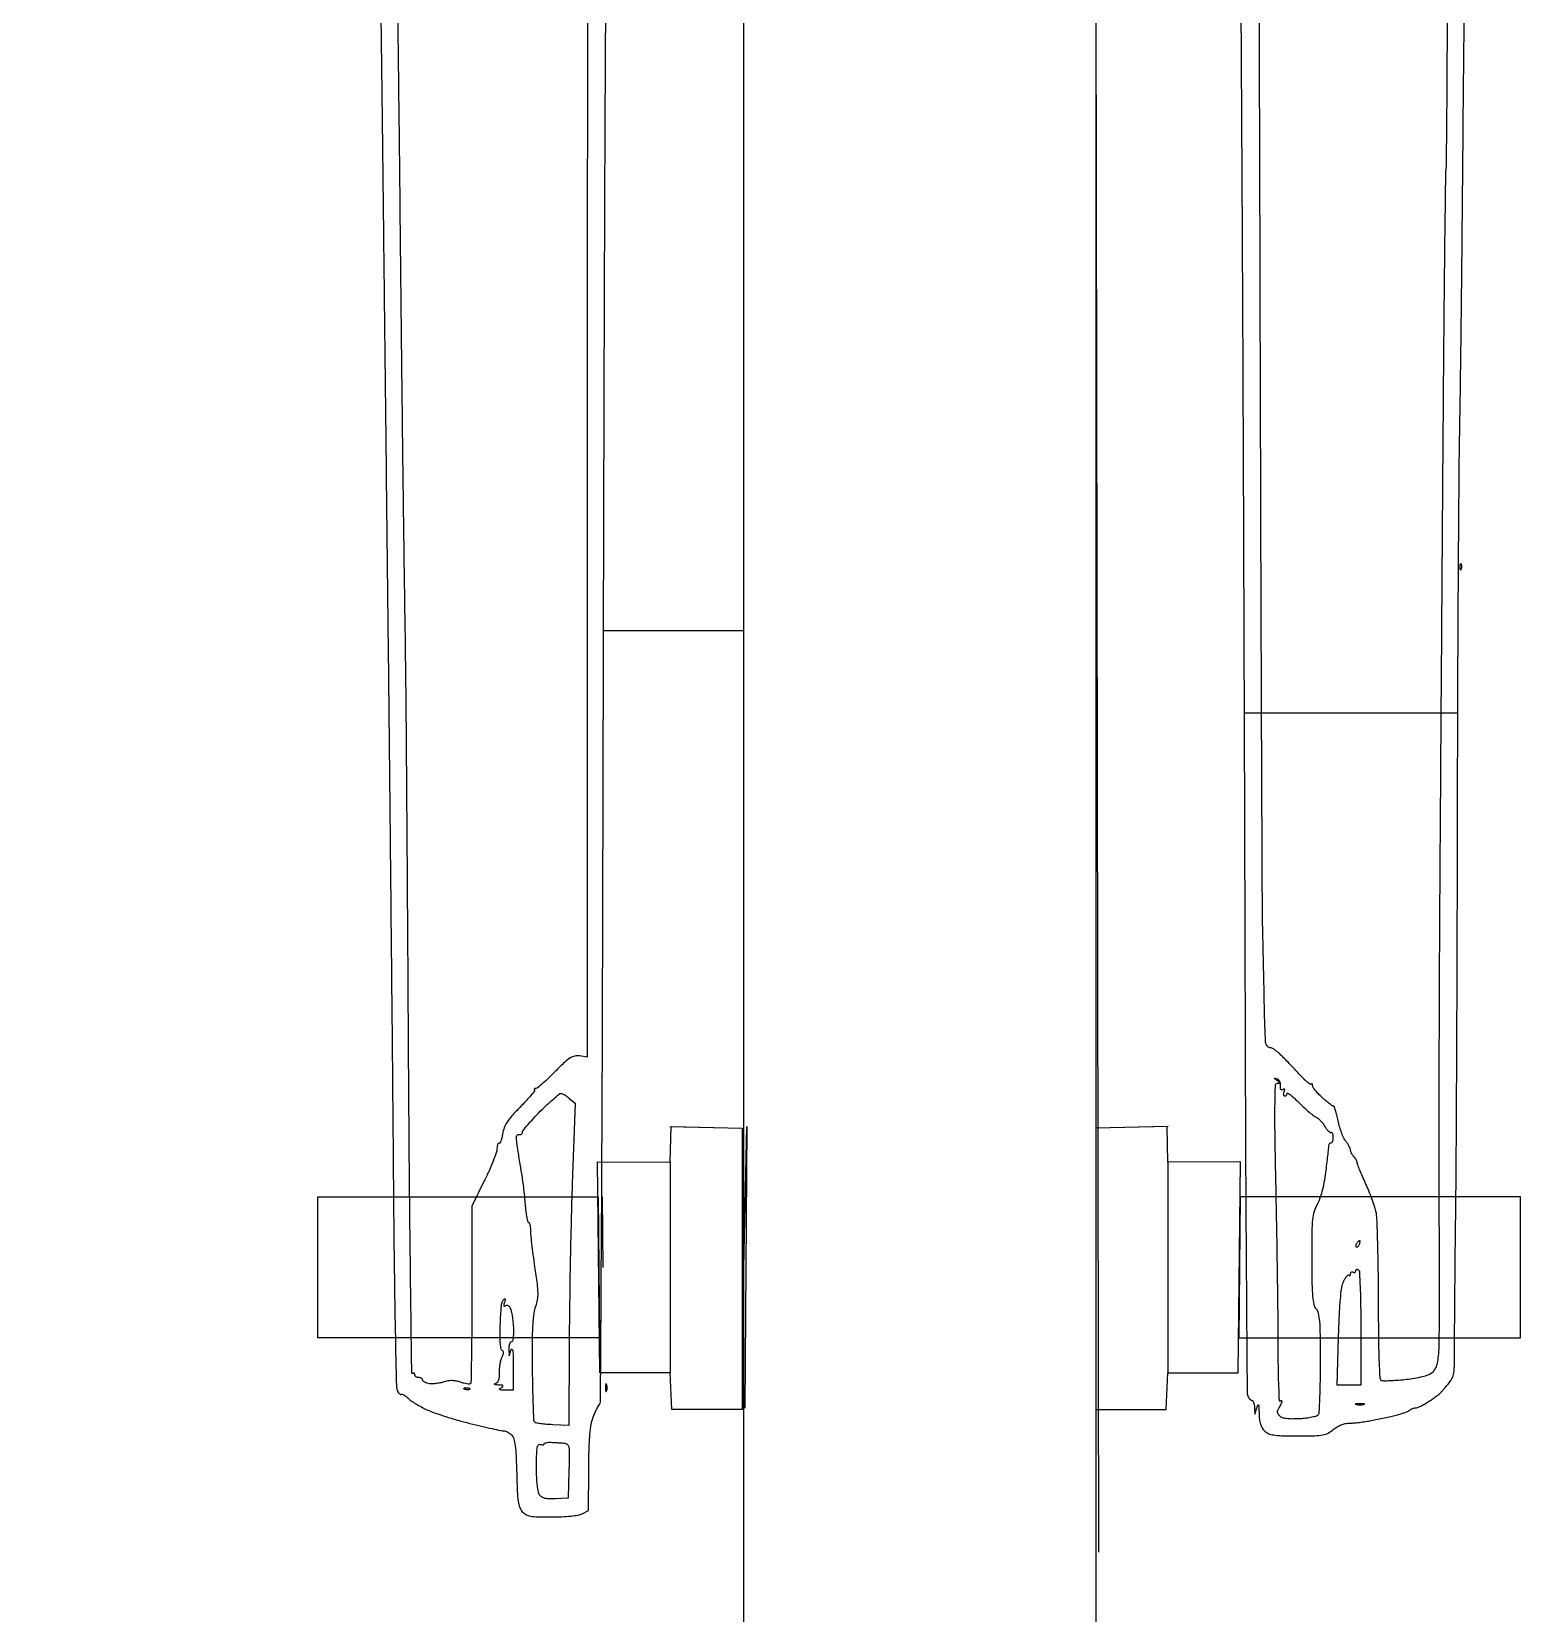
# Model space of a CAD drawing. Header units: metres. Extents: x 26.3 to 44.2, y 14.4 to 19.6.
# Drawn here: x 32.204 to 32.4155, y 18.7115 to 18.9361 of the extents above; entities that cross this region are included whole.
import ezdxf

# ---------------------------------------------------------------- set-up
doc = ezdxf.new("R2010")
doc.units = ezdxf.units.M
doc.header["$MEASUREMENT"] = 0
for name, color, linetype in [('Nuts and Bolts', 30, 'Continuous'), ('Spokes', 50, 'Continuous'), ('Suspensions', 6, 'Continuous'), ('Tyres', 190, 'Continuous')]:
    doc.layers.add(name, color=color, linetype=linetype)

msp = doc.modelspace()

# ---------------------------------------------------------------- linework, layer by layer
at = {"layer": 'Nuts and Bolts'}
for p, q in [((32.24465, 18.75061), (32.24465, 18.77061)), ((32.24465, 18.77061), (32.28447, 18.77061)), ((32.28447, 18.77061), (32.28465, 18.75061)), ((32.37566, 18.77061), (32.37547, 18.75061)), ((32.41547, 18.77061), (32.37566, 18.77061)), ((32.41547, 18.75061), (32.41547, 18.77061)), ((32.28465, 18.75061), (32.24465, 18.75061)), ((32.37547, 18.75061), (32.41547, 18.75061))]:
    msp.add_line(p, q, dxfattribs=at)
at = {"layer": 'Spokes'}
for p, q in [((32.29466, 18.78061), (32.30495, 18.7804)), ((32.29472, 18.77557), (32.29483, 18.78061)), ((32.29483, 18.78061), (32.30495, 18.7804)), ((32.30495, 18.7804), (32.30495, 18.7404)), ((32.36546, 18.78061), (32.35517, 18.7804)), ((32.3653, 18.78061), (32.35517, 18.7804)), ((32.35517, 18.7804), (32.35517, 18.7404)), ((32.3654, 18.77557), (32.3653, 18.78061)), ((32.28472, 18.74561), (32.28438, 18.77561)), ((32.28438, 18.77561), (32.29472, 18.77557)), ((32.29472, 18.77561), (32.29472, 18.74561)), ((32.3654, 18.77561), (32.3654, 18.74561)), ((32.37574, 18.77561), (32.3654, 18.77557)), ((32.3754, 18.74561), (32.37574, 18.77561)), ((32.29472, 18.74561), (32.28472, 18.74561)), ((32.29495, 18.7404), (32.29472, 18.74561)), ((32.36517, 18.7404), (32.3654, 18.74561)), ((32.3654, 18.74561), (32.3754, 18.74561)), ((32.30495, 18.7404), (32.29495, 18.7404)), ((32.35517, 18.7404), (32.36517, 18.7404))]:
    msp.add_line(p, q, dxfattribs=at)
at = {"layer": 'Suspensions'}
for p, q in [((32.28524, 18.85106), (32.30517, 18.85106)), ((32.37623, 18.83936), (32.40658, 18.83936)), ((32.30517, 18.76061), (32.30558, 18.78061)), ((32.30558, 18.78061), (32.30529, 18.74061)), ((32.28518, 18.76061), (32.28509, 18.77061))]:
    msp.add_line(p, q, dxfattribs=at)
for points in [[(32.25354, 18.9431, -0.000193), (32.25366, 18.93417, -0.000078), (32.25381, 18.922, -0.000077), (32.25396, 18.9089, -0.000098), (32.2541, 18.89681, -0.000048), (32.25425, 18.8837, -0.000025), (32.25443, 18.86733, -0.000025), (32.25462, 18.85052, -0.000038), (32.25478, 18.83593, -0.000189), (32.25493, 18.82122, -0.000119), (32.2551, 18.80404, -0.00012), (32.25526, 18.78716, -0.00022), (32.25538, 18.77343, 0.000913), (32.2555, 18.76115, 0.001921), (32.25565, 18.75162, 0.000378), (32.25581, 18.74366, 0.116945), (32.25597, 18.74304, 0.032724), (32.25612, 18.7428, 0.058617), (32.25628, 18.74263, 0.09056), (32.25641, 18.74255, 0.293825), (32.25651, 18.74257, -0.292029), (32.25663, 18.7426, -0.043075), (32.25687, 18.74249, -0.037348), (32.25717, 18.74229, -0.02355), (32.25747, 18.74202, 0.041617), (32.2579, 18.74167, 0.013378), (32.25858, 18.74123, 0.013241), (32.25937, 18.74078, 0.01445), (32.26016, 18.74038, 0.024662), (32.26118, 18.73997, 0.007579), (32.26275, 18.73944, 0.007564), (32.26452, 18.73891, 0.008223), (32.26627, 18.73844, 0.003099), (32.26791, 18.73804, 0.004268), (32.2694, 18.73771, 0.002747), (32.27065, 18.73744, 0.050953), (32.27105, 18.7374, -0.083194), (32.27132, 18.73736, -0.041115), (32.27164, 18.73722, -0.039312), (32.27195, 18.73701, -0.046124), (32.27221, 18.73677, -0.11959), (32.2725, 18.73623, -0.032414), (32.27269, 18.73528, -0.020416), (32.27281, 18.73381, -0.005112), (32.2729, 18.7314, 0.00445), (32.27299, 18.72877, 0.025663), (32.27312, 18.72738, 0.050769), (32.27334, 18.72652, 0.097285), (32.2737, 18.72591, 0.084811), (32.27422, 18.7255, 0.079293), (32.27486, 18.72528, 0.039176), (32.27586, 18.72518, 0.006109), (32.27785, 18.72516, 0.010623), (32.27931, 18.72519, 0.015342), (32.2806, 18.72529, 0.015913), (32.28163, 18.72543, 0.074966), (32.2822, 18.72562), (32.2831, 18.72607), (32.28313, 18.73183, -0.005485), (32.28318, 18.73446, -0.011426), (32.28328, 18.73651, -0.013738), (32.28343, 18.73806, -0.050828), (32.28366, 18.73902, -0.01281), (32.28388, 18.73961, -0.012441), (32.28413, 18.7402, -0.012439), (32.28438, 18.7407, -0.04428), (32.28457, 18.741, 0.164534), (32.28481, 18.74168, 0.000078), (32.28495, 18.76534, 0.000769), (32.2851, 18.79729, 0.000178), (32.28524, 18.85106, -0.000257), (32.28536, 18.89317, -0.000418), (32.2855, 18.92893, -0.000043), (32.28567, 18.96091, -0.040586)], [(32.40508, 18.94013, -0.000485), (32.40504, 18.93141, -0.000757), (32.40499, 18.92389, -0.000198), (32.40493, 18.91733, -0.027435), (32.40488, 18.91655, 0.026623), (32.40483, 18.91576, 0.000137), (32.40473, 18.9079, 0.000615), (32.40463, 18.89895, 0.00039), (32.40454, 18.88852, 0.000127), (32.40444, 18.87536, 0.000053), (32.40431, 18.85764, 0.000053), (32.40418, 18.83869, 0.000069), (32.40406, 18.82134, 0.000523), (32.40396, 18.80482, 0.000532), (32.4039, 18.78839, 0.000517), (32.40388, 18.77411, 0.002203), (32.40392, 18.76558, -0.00157), (32.40395, 18.75946, -0.002185), (32.40394, 18.75399, -0.001332), (32.40389, 18.74938, -0.028082), (32.4038, 18.74801, -0.018582), (32.40364, 18.747, -0.052549), (32.40342, 18.74633, -0.073097), (32.40312, 18.74585, -0.072694), (32.4027, 18.74547, -0.073071), (32.4022, 18.74524, -0.016046), (32.40127, 18.74499, -0.016372), (32.40017, 18.74478, -0.015083), (32.39903, 18.74463, -0.006454), (32.39793, 18.74454, -0.008731), (32.39692, 18.74448, -0.006263), (32.39608, 18.74446, -0.089943), (32.39579, 18.74451, -0.299834), (32.39556, 18.74482, -0.004693), (32.39545, 18.7471, -0.007638), (32.39536, 18.7504, -0.001851), (32.39533, 18.75585, 0.00281), (32.39529, 18.76025, 0.003857), (32.39521, 18.7642, 0.002502), (32.3951, 18.76752, 0.045342), (32.39496, 18.76857, 0.024587), (32.39475, 18.76932, 0.009066), (32.39438, 18.77036, 0.00896), (32.39394, 18.77149, 0.010651), (32.39349, 18.77254, -0.004822), (32.39305, 18.77351, -0.00628), (32.39267, 18.7744, -0.004778), (32.39237, 18.77516, -0.05612), (32.39229, 18.77546, 0.05753), (32.39223, 18.77568, 0.030862), (32.39211, 18.77594, 0.030285), (32.39196, 18.77618, 0.041346), (32.39179, 18.77638, -0.04302), (32.39162, 18.77658, -0.036412), (32.39148, 18.77681, -0.037964), (32.39139, 18.77704, -0.079179), (32.39136, 18.77723, 0.098026), (32.39131, 18.77745, 0.023856), (32.39116, 18.77778, 0.023546), (32.39094, 18.77815, 0.021527), (32.39068, 18.77851, -0.057326), (32.39039, 18.77898, -0.019129), (32.39008, 18.77973, -0.018753), (32.38979, 18.78059, -0.020319), (32.38957, 18.78144, 0.010536), (32.38939, 18.78224, 0.016724), (32.3892, 18.78291, 0.010842), (32.38901, 18.78344, 0.303744), (32.3889, 18.78352, -0.148719), (32.38875, 18.78357, -0.007562), (32.38833, 18.78388, -0.011537), (32.38784, 18.78428, -0.008061), (32.3873, 18.78475, -0.017225), (32.38679, 18.78525, -0.022308), (32.38635, 18.78574, -0.020815), (32.38603, 18.78617, -0.150139), (32.38595, 18.78642, 0.047984), (32.38594, 18.78658, 0.143109), (32.38589, 18.78668, 0.260518), (32.38582, 18.7867, 0.14511), (32.38573, 18.78665, -0.368443), (32.38558, 18.78664, -0.017901), (32.38514, 18.78698, -0.022), (32.38461, 18.78747, -0.013226), (32.38402, 18.78809, 0.004242), (32.38337, 18.7888, 0.003287), (32.38265, 18.78956, 0.003323), (32.38197, 18.79026, 0.007995), (32.38146, 18.79077, 0.018101), (32.38102, 18.79116, 0.022331), (32.38058, 18.7915, 0.021462), (32.38019, 18.79174, 0.129771), (32.37997, 18.7918, -0.099171), (32.37979, 18.79183, -0.066854), (32.37962, 18.79194, -0.063804), (32.37947, 18.79209, -0.0719), (32.37937, 18.79227, -0.077149), (32.37929, 18.79261, -0.002544), (32.37922, 18.79402, -0.004799), (32.37915, 18.79569, -0.003315), (32.37911, 18.79758, 0.000902), (32.37907, 18.79982, 0.000485), (32.37901, 18.80259, 0.000483), (32.37895, 18.80541, 0.00076), (32.37889, 18.80783, -0.00541), (32.37883, 18.81184, -0.000098), (32.37873, 18.83323, -0.000243), (32.37864, 18.85817, -0.000162), (32.37855, 18.88672, 0.00014), (32.37841, 18.935, 0.002264), (32.37828, 18.95127, 0.005782)], [(32.37564, 18.95105, -0.001609), (32.37579, 18.93545, -0.000359), (32.37594, 18.90881, -0.000204), (32.37606, 18.88417, -0.000116), (32.37618, 18.85436, -0.000116), (32.37628, 18.82435, -0.000191), (32.37636, 18.799, 0.000433), (32.37643, 18.77748, 0.00071), (32.37654, 18.75925, 0.000054), (32.37666, 18.74289, 0.096495), (32.37676, 18.74235, 0.040567), (32.37689, 18.74211, 0.047915), (32.37704, 18.74191, 0.054643), (32.3772, 18.74177, 0.152824), (32.37735, 18.74172, -0.252537), (32.37747, 18.74166, -0.058796), (32.37758, 18.74143, -0.046875), (32.37767, 18.74111, -0.030717), (32.3777, 18.74073), (32.37774, 18.73974), (32.37803, 18.74064, -0.028124), (32.37818, 18.74104, -0.661822), (32.37827, 18.74104, -0.08599), (32.37833, 18.74076, -0.004133), (32.37835, 18.73983, 0.024927), (32.37841, 18.73901, 0.045257), (32.37855, 18.73836, 0.054755), (32.37878, 18.73783, 0.066353), (32.37911, 18.7374, 0.090931), (32.37967, 18.73701, 0.067912), (32.38039, 18.7368, 0.032787), (32.38154, 18.7367, 0.005085), (32.38383, 18.73668, 0.004945), (32.38627, 18.7367, 0.039016), (32.38739, 18.73681, 0.077705), (32.38815, 18.73707, 0.053437), (32.3889, 18.73758, -0.039546), (32.38943, 18.73796, -0.041544), (32.39001, 18.73825, -0.04312), (32.3906, 18.73842, -0.050782), (32.39119, 18.73848, 0.021407), (32.39179, 18.73851, 0.008425), (32.39261, 18.73859, 0.00832), (32.39349, 18.73871, 0.010289), (32.39431, 18.73886, 0.003318), (32.39516, 18.73903, 0.002178), (32.39614, 18.73924, 0.002191), (32.39708, 18.73945, 0.004214), (32.39784, 18.73963, 0.011856), (32.39849, 18.7398, 0.014125), (32.39909, 18.74, 0.012938), (32.39958, 18.74019, 0.083792), (32.3998, 18.74034, -0.054758), (32.39997, 18.74045, -0.035948), (32.40018, 18.74055, -0.036016), (32.4004, 18.74062, -0.056273), (32.4006, 18.74064, 0.098946), (32.40085, 18.74069, 0.0155), (32.40132, 18.74091, 0.016717), (32.40186, 18.74119, 0.013886), (32.40242, 18.74154, 0.004988), (32.40296, 18.7419, 0.006098), (32.40346, 18.74225, 0.005159), (32.40387, 18.74255, 0.042596), (32.40405, 18.74271, 0.006797), (32.4042, 18.74287, 0.001033), (32.4045, 18.74321, 0.001157), (32.40485, 18.74361, 0.001001), (32.40522, 18.74403, 0.060898), (32.40574, 18.7448, 0.080469), (32.406, 18.74561, 0.034564), (32.40611, 18.74688, 0.003356), (32.40613, 18.74997, -0.00173), (32.40614, 18.75277, -0.000325), (32.40618, 18.75788, -0.000347), (32.40624, 18.76385, -0.000318), (32.40631, 18.77, 0.001455), (32.40638, 18.77834, 0.000329), (32.40645, 18.79249, 0.000341), (32.40651, 18.80881, 0.000331), (32.40655, 18.8253, -0.000525), (32.40659, 18.84176, -0.000546), (32.40667, 18.85801, -0.000525), (32.40677, 18.87206, -0.002387), (32.40687, 18.88024, 0.001142), (32.40699, 18.88772, 0.000397), (32.40712, 18.8985, 0.000394), (32.40724, 18.91038, 0.000459), (32.40734, 18.92167, -0.00056), (32.40744, 18.93239, -0.000657), (32.40756, 18.94256, -0.000578)], [(32.28302, 18.94595, 0.001351), (32.28294, 18.92336, 0.000177), (32.28293, 18.87535), (32.28292, 18.79048), (32.28183, 18.79064, 0.087326), (32.28114, 18.79062, 0.09249), (32.28052, 18.79037, 0.047011), (32.27974, 18.78976, 0.007703), (32.27837, 18.78842, -0.007605), (32.27744, 18.7875, -0.011229), (32.27659, 18.78673, -0.00665), (32.27586, 18.78612, -0.173815), (32.27562, 18.78603, 0.051225), (32.27549, 18.78602, 0.153821), (32.27541, 18.78598, 0.259579), (32.27539, 18.78591, 0.132029), (32.27544, 18.78584, -0.378444), (32.27545, 18.78568, -0.007228), (32.27492, 18.78503, -0.013621), (32.27424, 18.78425, -0.008219), (32.27339, 18.78336, 0.011717), (32.27223, 18.78213, 0.037364), (32.27154, 18.78123, 0.053313), (32.27113, 18.78044, 0.052585), (32.2709, 18.77958, -0.017731), (32.27079, 18.77901, -0.032497), (32.27065, 18.77856, -0.040068), (32.27051, 18.77827, -0.423374), (32.2704, 18.77824, 0.359144), (32.2703, 18.77822, 0.095643), (32.2702, 18.77807, 0.053975), (32.27013, 18.7778, 0.026811), (32.2701, 18.77744, -0.07513), (32.26999, 18.77688, -0.009423), (32.26956, 18.77571, -0.010911), (32.26898, 18.77433, -0.008853), (32.2683, 18.77288), (32.26654, 18.76928), (32.26654, 18.75679, -0.001587), (32.26652, 18.75199, -0.00258), (32.26647, 18.74791, -0.00038), (32.26641, 18.7443, -0.193649), (32.26632, 18.74409, -0.207082), (32.26617, 18.74403, -0.027822), (32.26583, 18.74406, -0.028343), (32.2654, 18.74415, -0.020316), (32.26494, 18.74429, 0.035147), (32.26431, 18.74446, 0.047468), (32.26373, 18.74452, 0.045425), (32.26313, 18.74447, 0.02868), (32.26244, 18.7443, -0.027423), (32.26188, 18.74417, -0.023675), (32.26127, 18.74409, -0.024368), (32.26072, 18.74406, -0.061346), (32.26031, 18.74412, -0.034725), (32.26001, 18.74422, -0.046549), (32.25974, 18.74436, -0.054889), (32.25956, 18.74451, -0.195114), (32.25951, 18.74465, 0.166062), (32.25947, 18.74477, 0.095369), (32.25935, 18.74487, 0.076307), (32.25917, 18.74494, 0.056959), (32.25897, 18.74497, -0.06887), (32.25876, 18.74499, -0.085131), (32.25859, 18.74508, -0.099915), (32.25847, 18.7452, -0.140337), (32.25843, 18.74535, 0.086079), (32.2584, 18.74548, 0.164932), (32.25834, 18.74556, 0.179687), (32.25824, 18.74558, 0.104352), (32.25813, 18.74554, -0.583073), (32.258, 18.74561, -0.00005), (32.25783, 18.75898, -0.001032), (32.25767, 18.77384, -0.000615), (32.25754, 18.79154, 0.000154), (32.25743, 18.80991, 0.000194), (32.25731, 18.82691, 0.000154), (32.2572, 18.84117, 0.001564), (32.25713, 18.84709, -0.000067), (32.25707, 18.85156, -0.000031), (32.25698, 18.85736, -0.000031), (32.2569, 18.86345, -0.000043), (32.25683, 18.86889, -0.000505), (32.25674, 18.87582, -0.000107), (32.2566, 18.88793, -0.000112), (32.25645, 18.90197, -0.000106), (32.2563, 18.91626, 0.000341), (32.25614, 18.93007, 0.000452), (32.25599, 18.94263, 0.000322)]]:
    msp.add_lwpolyline(points, format="xyb", dxfattribs=at)
for points in [[(32.40707, 18.86051, 0.296942), (32.40699, 18.86052, 0.208169), (32.40692, 18.86046, 0.077125), (32.40688, 18.86028, 0.028489), (32.40688, 18.86003, 0.018894), (32.4069, 18.85976, 0.168741), (32.40695, 18.85966, 0.470617), (32.40701, 18.85967, 0.054073), (32.40709, 18.85982, 0.051402), (32.40715, 18.86001, 0.05415), (32.40716, 18.86021, 0.060344), (32.40713, 18.86039, 0.126455)], [(32.38091, 18.78737, -0.123857), (32.38112, 18.78725, -0.088041), (32.38127, 18.78703, -0.076691), (32.38136, 18.78675, -0.062568), (32.38136, 18.78642, 0.031122), (32.38134, 18.78608, 0.137246), (32.3814, 18.7859, 0.278433), (32.38152, 18.78584, 0.120761), (32.38169, 18.78589, -0.059608), (32.38187, 18.78597, -0.357618), (32.38195, 18.78594, -0.195957), (32.38197, 18.78581, -0.026214), (32.38188, 18.78555, 0.049884), (32.38182, 18.78532, 0.090961), (32.38182, 18.78513, 0.140568), (32.38189, 18.785, 0.206976), (32.382, 18.78495, 0.103732), (32.38214, 18.78498, 0.098931), (32.38225, 18.78506, 0.096772), (32.38232, 18.78518, 0.094535), (32.38235, 18.78532, -0.599004), (32.38244, 18.78537, -0.020858), (32.38286, 18.78506, -0.019308), (32.38342, 18.78458, -0.009859), (32.38408, 18.78394, 0.009926), (32.38479, 18.78326, 0.011868), (32.38548, 18.78264, 0.010662), (32.38609, 18.78216, 0.073081), (32.38642, 18.78197, -0.082173), (32.3867, 18.7818, -0.027875), (32.38705, 18.78148, -0.026848), (32.3874, 18.78108, -0.027811), (32.38769, 18.78064, 0.024356), (32.38797, 18.78024, 0.042549), (32.38823, 18.77994, 0.057168), (32.38846, 18.77977, 0.34082), (32.3886, 18.77979, -0.399531), (32.38869, 18.77979, -0.131944), (32.38877, 18.77967, -0.054857), (32.38882, 18.77941, -0.022962), (32.38884, 18.77905, -0.027463), (32.38882, 18.77868, -0.056942), (32.38875, 18.77841, -0.106408), (32.38866, 18.77825, -0.354579), (32.38855, 18.77824, 0.210368), (32.38844, 18.77826, 0.163347), (32.38834, 18.77819, 0.097268), (32.38826, 18.77803, 0.047834), (32.38823, 18.77781, -0.011168), (32.38819, 18.77743, -0.001002), (32.38808, 18.77646, -0.001304), (32.38794, 18.77531, -0.001018), (32.38779, 18.77406, -0.014194), (32.38757, 18.77266, -0.018256), (32.38729, 18.77139, -0.020266), (32.38696, 18.77032, -0.046174), (32.38661, 18.76956, 0.056856), (32.38617, 18.76855, 0.049117), (32.38595, 18.76743, 0.022383), (32.38586, 18.76566, 0.002753), (32.38584, 18.7618, 0.00297), (32.38587, 18.75828, 0.017746), (32.38596, 18.75645, 0.033415), (32.38613, 18.75535, 0.129906), (32.38645, 18.75474, -0.133972), (32.38676, 18.75412, -0.031732), (32.38693, 18.75295, -0.016595), (32.38701, 18.75098, -0.002594), (32.38703, 18.7471, -0.003682), (32.38701, 18.74439, -0.0056), (32.38694, 18.74203, -0.002288), (32.38686, 18.74002, -0.130506), (32.38675, 18.73967, -0.17864), (32.38651, 18.73949, -0.020974), (32.38587, 18.73932, -0.02291), (32.38506, 18.73918, -0.01651), (32.38414, 18.7391, -0.012877), (32.38302, 18.73907, -0.034547), (32.38223, 18.73912, -0.050023), (32.38167, 18.73925, -0.113278), (32.3813, 18.73948, -0.051783), (32.38106, 18.73977, -0.126571), (32.38097, 18.74003, -0.117552), (32.38102, 18.74031, -0.041439), (32.38121, 18.74068, 0.012544), (32.38137, 18.74095, 0.015373), (32.38151, 18.74121, 0.013881), (32.38161, 18.74144, 0.098079), (32.38163, 18.74156, 0.17079), (32.38161, 18.74162, 0.189667), (32.38155, 18.74166, 0.119715), (32.38146, 18.74165, 0.055403), (32.38136, 18.7416, -0.572458), (32.38125, 18.74166, -0.00163), (32.38117, 18.74367, -0.005879), (32.3811, 18.74603, -0.003408), (32.38108, 18.74887, 0.002438), (32.38106, 18.75274, 0.000742), (32.38099, 18.7586, 0.000743), (32.38089, 18.76516, 0.000811), (32.38077, 18.77153, -0.001021), (32.38062, 18.77985, -0.007047), (32.38062, 18.78393, -0.005833), (32.38068, 18.78648, -0.400548), (32.38096, 18.78676, 0.034436), (32.38119, 18.78678, 0.407471), (32.38124, 18.78684, 0.196181), (32.38118, 18.78695, 0.013631), (32.38091, 18.78715, -0.002871), (32.38058, 18.78739, -0.240418), (32.38055, 18.78744, -0.493872), (32.38058, 18.78746, -0.00474)], [(32.27918, 18.78531, -0.107498), (32.27938, 18.78527, -0.025099), (32.27969, 18.78511, -0.024748), (32.28004, 18.78488, -0.022065), (32.28038, 18.78461), (32.28119, 18.78391), (32.28079, 18.77245, 0.002474), (32.28064, 18.76724, 0.001456), (32.2805, 18.76101, 0.001456), (32.28041, 18.75478, 0.002488), (32.28036, 18.74958), (32.28033, 18.73816), (32.27803, 18.73826, -0.009904), (32.27713, 18.73831, -0.013894), (32.27633, 18.7384, -0.010132), (32.27567, 18.73851, -0.152793), (32.27547, 18.73861, -0.186957), (32.27536, 18.73885, -0.001453), (32.27527, 18.74099, -0.00506), (32.2752, 18.74345, -0.003197), (32.27516, 18.74633, -0.003237), (32.27515, 18.7501, -0.011746), (32.27522, 18.75249, -0.017478), (32.27537, 18.75411, -0.062437), (32.27562, 18.75512, 0.049095), (32.27587, 18.75601, 0.049211), (32.27594, 18.75694, 0.027013), (32.27584, 18.75825, 0.004734), (32.2755, 18.7607, -0.00358), (32.27526, 18.7624, -0.004382), (32.27506, 18.764, -0.003675), (32.27492, 18.76534, -0.031027), (32.27489, 18.76595, 0.026612), (32.27488, 18.76633, 0.042386), (32.27483, 18.76665, 0.052331), (32.27474, 18.76687, 0.284455), (32.27464, 18.76694, -0.350021), (32.27452, 18.76704, -0.010131), (32.27438, 18.76771, -0.016257), (32.27425, 18.76855, -0.009949), (32.27415, 18.76955, 0.006123), (32.27405, 18.7707, 0.004338), (32.2739, 18.77198, 0.004379), (32.27374, 18.7732, 0.009245), (32.27359, 18.77415, -0.002111), (32.27344, 18.77503, -0.001374), (32.27327, 18.77605, -0.001382), (32.27311, 18.77705, -0.002635), (32.27299, 18.77785, -0.01062), (32.27288, 18.77873, -0.060996), (32.27289, 18.7792, -0.178575), (32.27301, 18.77942, -0.239311), (32.27322, 18.77948, 0.086526), (32.27341, 18.77947, 0.110875), (32.27357, 18.77953, 0.121881), (32.27368, 18.77964, 0.119844), (32.27372, 18.7798, -0.161888), (32.27382, 18.78006, -0.006632), (32.27447, 18.78084, -0.010967), (32.27529, 18.78176, -0.007498), (32.27626, 18.78277, -0.007296), (32.27725, 18.78374, -0.010822), (32.27816, 18.78456, -0.006219), (32.27893, 18.78522, -0.17454)], [(32.39263, 18.76442, -0.38326), (32.39267, 18.76438, -0.056204), (32.39267, 18.76426, -0.040274), (32.39263, 18.76408, -0.021914), (32.39256, 18.76386, -0.035865), (32.39247, 18.76366, -0.069269), (32.39236, 18.76352, -0.118528), (32.39226, 18.76346, -0.281567), (32.39218, 18.76348, -0.156651), (32.39213, 18.76357, -0.070517), (32.39213, 18.76371, -0.059701), (32.39216, 18.76388, -0.049364), (32.39224, 18.76403, -0.02576), (32.39234, 18.76418, -0.032473), (32.39245, 18.76431, -0.034154), (32.39256, 18.76439, -0.16338)], [(32.39244, 18.76028, -0.245082), (32.3926, 18.76, -0.003126), (32.3927, 18.75795, -0.007452), (32.39278, 18.75536, -0.003383), (32.3928, 18.75197), (32.3928, 18.74388), (32.39113, 18.74388), (32.38946, 18.74388), (32.38964, 18.75064, -0.00419), (32.38976, 18.75381, -0.011117), (32.38991, 18.75608, -0.013744), (32.39009, 18.75769, -0.068177), (32.39035, 18.75857, -0.023946), (32.39056, 18.759, -0.044275), (32.39078, 18.75933, -0.065089), (32.39098, 18.75951, -0.367285), (32.39111, 18.7595, 0.115266), (32.3912, 18.75944, 0.254613), (32.39128, 18.75946, 0.170103), (32.39134, 18.75954, 0.056544), (32.39136, 18.7597, -0.089607), (32.39138, 18.75985, -0.168389), (32.39146, 18.75994, -0.176926), (32.39158, 18.75997, -0.100119), (32.39172, 18.75992, 0.088621), (32.39185, 18.75986, 0.167455), (32.39197, 18.75988, 0.177706), (32.39205, 18.75996, 0.101261), (32.39208, 18.7601, -0.101261), (32.39211, 18.76023, -0.177706), (32.39218, 18.76032, -0.167455), (32.3923, 18.76033, -0.088621)], [(32.27119, 18.75613, -0.359234), (32.27125, 18.75609, -0.068698), (32.27125, 18.75596, -0.045997), (32.27122, 18.75576, -0.024874), (32.27114, 18.75553, 0.026135), (32.27106, 18.75527, 0.196989), (32.27107, 18.75515, 0.357401), (32.27116, 18.75511, 0.058882), (32.27134, 18.7552, -0.166584), (32.27153, 18.75524, -0.141095), (32.27173, 18.75516, -0.094171), (32.27191, 18.75495, -0.044724), (32.27206, 18.75462, -0.040852), (32.27218, 18.75418, -0.012016), (32.2723, 18.75348, -0.011979), (32.27239, 18.75269, -0.012605), (32.27244, 18.7519, -0.016347), (32.27244, 18.75113, -0.033296), (32.27239, 18.75053, -0.040863), (32.27229, 18.75012, -0.322611), (32.27213, 18.75001, 0.239558), (32.27199, 18.74994, 0.074574), (32.27188, 18.74972, 0.055933), (32.27181, 18.7494, 0.036334), (32.27179, 18.74902), (32.27183, 18.74803), (32.27212, 18.74893, -0.538626), (32.27224, 18.74896, -0.185224), (32.27234, 18.74877, -0.024674), (32.2724, 18.74794, -0.005234), (32.2724, 18.7465), (32.27239, 18.74316), (32.27126, 18.74317, -0.010897), (32.2707, 18.74318, -0.124647), (32.27049, 18.74325, -0.473165), (32.27048, 18.74336, -0.063972), (32.27068, 18.74352, 0.03346), (32.27092, 18.74371, 0.429269), (32.27093, 18.74381, 0.184826), (32.27078, 18.74388, 0.011716), (32.27032, 18.7439, -0.011858), (32.2699, 18.74393, -0.149259), (32.26976, 18.74399, -0.507581), (32.26976, 18.74407, -0.043389), (32.26997, 18.74418, 0.128391), (32.27021, 18.74437, 0.081446), (32.27037, 18.74468, 0.060644), (32.27046, 18.74512, 0.030825), (32.27047, 18.74568, -0.02931), (32.27048, 18.74623, -0.021708), (32.27054, 18.74683, -0.022088), (32.27066, 18.74739, -0.045229), (32.27081, 18.74782, 0.02559), (32.27097, 18.74822, 0.075501), (32.27102, 18.74851, 0.134734), (32.27097, 18.7487, 0.186388), (32.27083, 18.74882, -0.280664), (32.27068, 18.749, -0.017651), (32.27059, 18.74975, -0.019777), (32.27054, 18.75076, -0.009199), (32.27056, 18.75208, -0.004789), (32.27061, 18.75331, -0.006465), (32.27068, 18.75442, -0.004528), (32.27076, 18.75536, -0.067939), (32.27084, 18.75567, -0.031779), (32.27092, 18.75585, -0.041308), (32.27101, 18.756, -0.046693), (32.27111, 18.7561, -0.183401)], [(32.26578, 18.7435, -0.028489), (32.26603, 18.74349, -0.077125), (32.26621, 18.74345, -0.208169), (32.26627, 18.74339, -0.296942), (32.26625, 18.74331, -0.126455), (32.26614, 18.74324, -0.060344), (32.26596, 18.74321, -0.05415), (32.26576, 18.74322, -0.051402), (32.26556, 18.74328, -0.054073), (32.26541, 18.74336, -0.470617), (32.26541, 18.74342, -0.168741), (32.26551, 18.74348, -0.018894)], [(32.28568, 18.74398, 0.174857), (32.28562, 18.74405, 0.447206), (32.28556, 18.74403, 0.078554), (32.28551, 18.74385, 0.017491), (32.2855, 18.74352, 0.017491), (32.28551, 18.7432, 0.078554), (32.28556, 18.74302, 0.447206), (32.28562, 18.743, 0.174857), (32.28568, 18.74307, 0.057986), (32.28574, 18.74328, 0.037979), (32.28576, 18.74352, 0.037979), (32.28574, 18.74377, 0.057986)], [(32.39262, 18.74129, -0.014395), (32.39301, 18.74129, -0.052471), (32.39325, 18.74125, -0.333666), (32.3933, 18.74119, -0.31318), (32.39326, 18.74113, -0.06278), (32.39304, 18.74107, -0.030339), (32.39275, 18.74105, -0.029507), (32.39245, 18.74106, -0.037336), (32.39217, 18.74111, -0.087174), (32.39204, 18.74118, -0.597527), (32.39204, 18.74123, -0.080377), (32.39223, 18.74128, -0.012823)], [(32.27779, 18.73576, -0.001488), (32.27823, 18.73574, -0.000998), (32.27873, 18.73571, -0.001005), (32.27922, 18.73568, -0.001985), (32.2796, 18.73566, -0.145371), (32.28007, 18.73548, -0.188096), (32.2803, 18.7351, -0.048978), (32.28038, 18.73425, -0.003002), (32.28032, 18.73173), (32.28022, 18.72785), (32.27843, 18.72774, -0.017229), (32.27752, 18.72772, -0.05525), (32.27692, 18.72779, -0.084247), (32.2765, 18.72796, -0.094431), (32.27618, 18.72826, -0.108007), (32.27598, 18.72872, -0.021665), (32.27584, 18.7296, -0.019027), (32.27575, 18.73079, -0.009567), (32.27572, 18.73228, -0.004757), (32.27574, 18.73415, -0.03728), (32.27582, 18.73502, -0.127132), (32.27599, 18.7354, -0.326766), (32.27626, 18.73547, 0.042473), (32.27647, 18.73541, 0.078666), (32.27664, 18.7354, 0.12729), (32.27676, 18.73545, 0.241265), (32.2768, 18.73553, -0.293482), (32.27686, 18.73563, -0.051423), (32.27709, 18.73571, -0.041649), (32.27741, 18.73576, -0.025834)]]:
    msp.add_lwpolyline(points, format="xyb", close=True, dxfattribs=at)
at = {"layer": 'Tyres'}
for p, q in [((32.30517, 18.51061), (32.30517, 18.99343)), ((32.3551, 18.97014), (32.35554, 18.72014)), ((32.35517, 18.9321), (32.35517, 18.51061))]:
    msp.add_line(p, q, dxfattribs=at)

doc.saveas('drawing.dxf')
